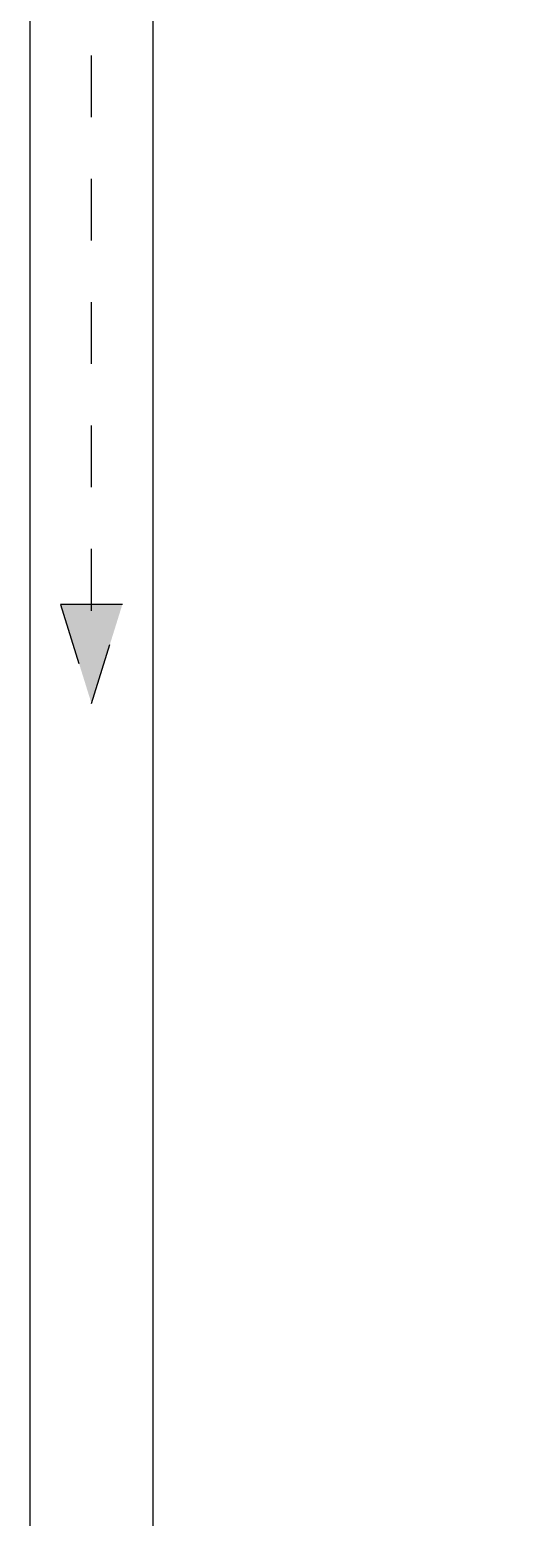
# Model space of a CAD drawing. Header units: millimetres. Extents: x -149088 to 500787, y -530175 to 1035835.
# Drawn here: x 169954 to 171129, y -41287 to -37671 of the extents above; entities that cross this region are included whole.
import ezdxf

# ---------------------------------------------------------------- set-up
doc = ezdxf.new("R2010")
doc.units = ezdxf.units.MM
doc.header["$LTSCALE"] = 150
doc.linetypes.add('D1', pattern=[3, 1, -1, 1])
doc.layers.add('-----00 LV_CABLE', color=2, linetype='Continuous')
doc.layers.add('-----26 Electrical Cable Tray', color=200, linetype='Continuous')

# ---------------------------------------------------------------- blocks, each defined once
blk = doc.blocks.new('22')
at = {"linetype": 'D1'}
h = blk.add_hatch(color=0, dxfattribs=at)
h.dxf.hatch_style = 1
h.paths.add_polyline_path([(0, 0), (-240.6, 75), (-240.6, -75)])
at = {"color": 0, "linetype": 'D1'}
blk.add_lwpolyline([(-240.6, -75), (0, 0), (-240.6, 75)], close=True, dxfattribs=at)

msp = doc.modelspace()

# ---------------------------------------------------------------- linework, layer by layer
at = {"layer": '-----00 LV_CABLE', "linetype": 'D1'}
msp.add_lwpolyline([(170103.6, -39083.3), (170103.6, -36206.5, -0.414214), (170403.6, -35906.5), (171128.6, -35906.5)], format="xyb", dxfattribs=at)
at = {"layer": '-----26 Electrical Cable Tray', "elevation": 0}
msp.add_lwpolyline([(169953.6, -65752.2), (170253.6, -65752.2), (170253.6, -36345), (169953.6, -36345)], close=True, dxfattribs=at)

# ---------------------------------------------------------------- block references
at = {"layer": '-----00 LV_CABLE', "linetype": 'D1', "rotation": 270}
msp.add_blockref('22', (170103.6, -39308.8), dxfattribs=at)

doc.saveas('drawing.dxf')
